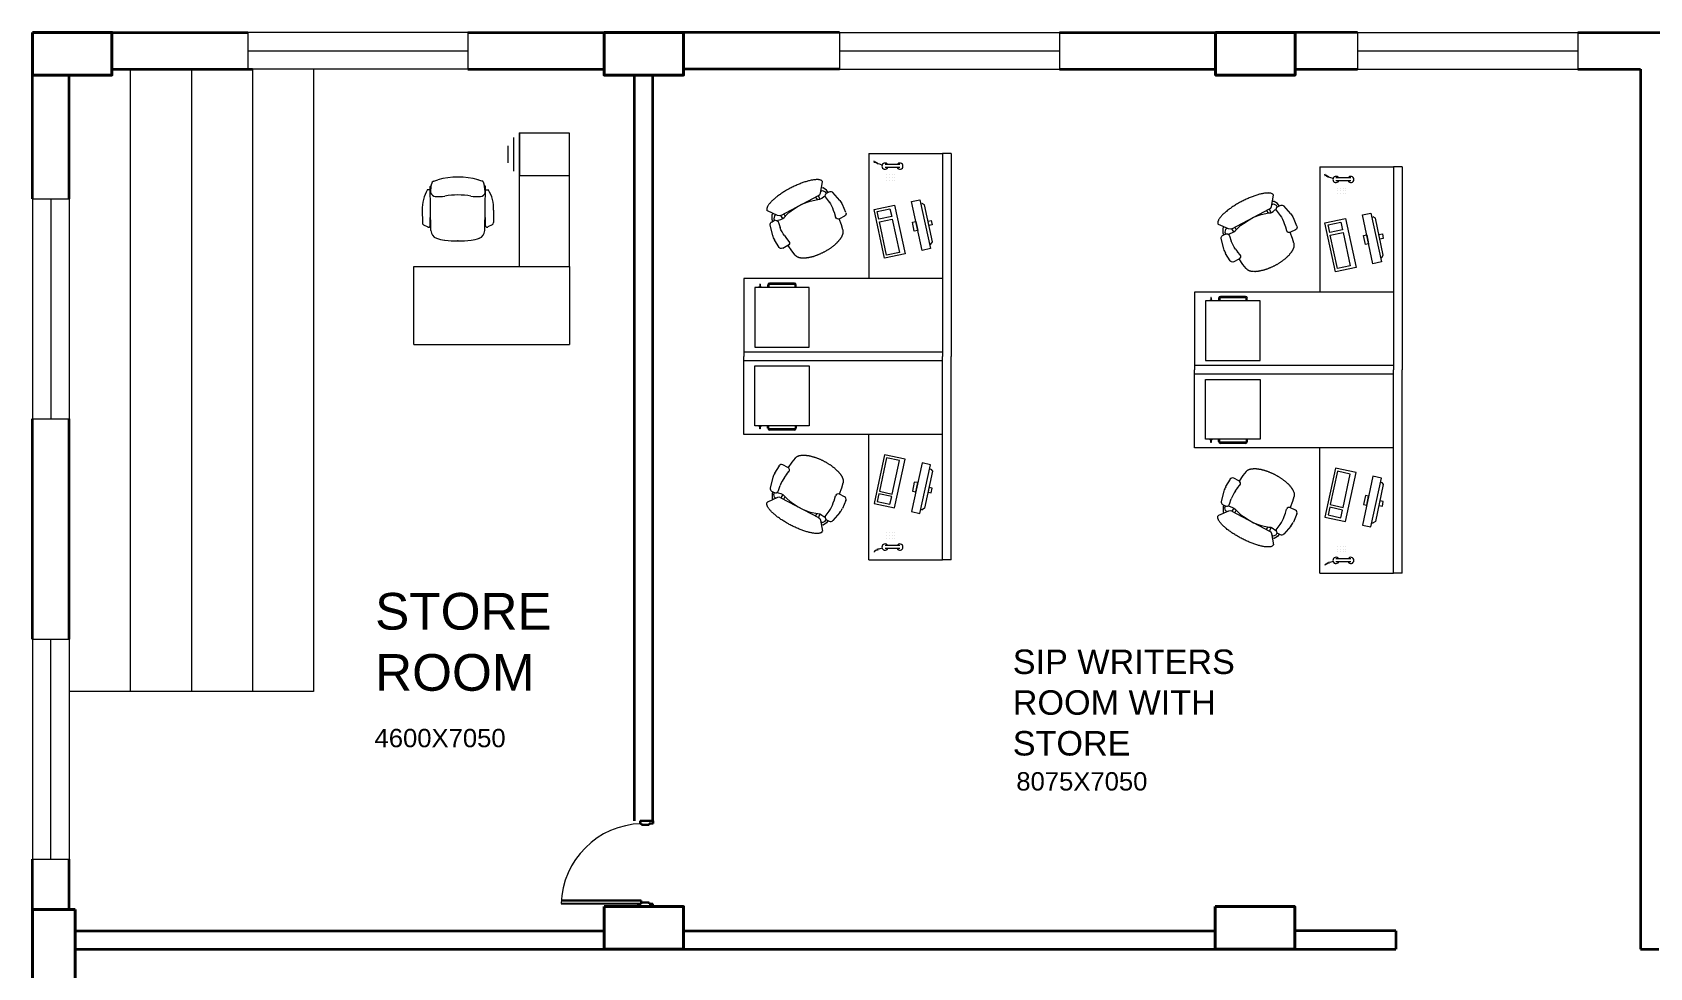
# Model space of a CAD drawing. Header units: millimetres. Extents: x 3079 to 579737, y 1565 to 1161826.
# Drawn here: x 73095 to 86320, y 328583 to 336233 of the extents above; entities that cross this region are included whole.
import ezdxf

# ---------------------------------------------------------------- set-up
doc = ezdxf.new("R2010")
doc.units = ezdxf.units.MM
for name, color, linetype, lineweight in [('1', 7, 'Continuous', 35), ('A_COL', 250, 'Continuous', 40), ('A_ELE1', 250, 'Continuous', 20), ('A_WIN-DOR', 250, 'Continuous', 30), ('IG-Area', 250, 'Continuous', 30), ('SILL', 251, 'Continuous', 18), ('WINDOW', 252, 'Continuous', 15)]:
    doc.layers.add(name, color=color, linetype=linetype, lineweight=lineweight)
doc.layers.add('FURNITURE', color=253, linetype='Continuous', lineweight=5, transparency=0.05)
doc.styles.get("Standard").update_dxf_attribs({"font": 'arial.ttf'})

# ---------------------------------------------------------------- blocks, each defined once
blk = doc.blocks.new('AP00XXXX$0$A$C53421247')
at = {"color": 0}
for p, q in [((82, 595), (83, 598)), ((82, 593), (82, 595)), ((140, 501), (82, 587)), ((83, 598), (85, 600)), ((85, 600), (87, 604)), ((87, 604), (90, 607)), ((90, 607), (92, 609)), ((92, 609), (95, 612)), ((95, 612), (99, 614)), ((99, 614), (103, 617)), ((103, 617), (106, 619)), ((106, 619), (111, 621)), ((111, 621), (115, 624)), ((115, 624), (120, 626)), ((120, 626), (126, 628)), ((126, 628), (132, 630)), ((132, 630), (137, 632)), ((137, 632), (144, 634)), ((144, 634), (149, 636)), ((149, 636), (157, 638)), ((157, 638), (163, 639)), ((163, 639), (170, 641)), ((170, 641), (178, 643)), ((178, 643), (186, 644)), ((186, 644), (194, 646)), ((194, 646), (202, 647)), ((202, 647), (210, 648)), ((210, 648), (219, 649)), ((219, 649), (227, 650)), ((227, 650), (236, 651)), ((236, 651), (245, 652)), ((245, 652), (254, 652)), ((254, 652), (263, 653)), ((263, 653), (273, 653)), ((273, 653), (282, 654)), ((282, 654), (292, 654)), ((292, 654), (302, 654)), ((302, 654), (311, 654)), ((311, 654), (321, 654)), ((321, 654), (331, 654)), ((331, 654), (341, 654)), ((341, 654), (351, 653)), ((351, 653), (361, 653)), ((361, 653), (371, 652)), ((371, 652), (381, 652)), ((381, 652), (390, 651)), ((390, 651), (401, 650)), ((401, 650), (410, 649)), ((410, 649), (420, 648)), ((420, 648), (430, 646)), ((430, 646), (439, 646)), ((439, 646), (449, 644)), ((449, 644), (458, 642)), ((458, 642), (468, 641)), ((468, 641), (477, 639)), ((477, 639), (486, 637)), ((486, 637), (495, 636)), ((495, 636), (504, 634)), ((504, 634), (513, 632)), ((513, 632), (520, 630)), ((520, 630), (529, 627)), ((529, 627), (537, 625)), ((537, 625), (545, 623)), ((545, 623), (552, 620)), ((552, 620), (559, 618)), ((559, 618), (566, 616)), ((566, 616), (573, 614)), ((573, 614), (580, 611)), ((580, 611), (586, 608)), ((586, 608), (592, 605)), ((592, 605), (597, 603)), ((597, 603), (603, 600)), ((603, 600), (608, 597)), ((608, 597), (613, 595)), ((613, 595), (617, 591)), ((617, 591), (621, 588)), ((621, 588), (625, 586)), ((625, 586), (629, 582)), ((7, 368), (36, 460)), ((90, 476), (63, 478)), ((73, 477), (80, 503)), ((80, 503), (99, 534)), ((95, 493), (93, 475)), ((113, 514), (95, 493)), ((99, 534), (115, 538)), ((113, 453), (100, 394)), ((120, 459), (111, 457)), ((127, 514), (113, 514)), ((123, 459), (120, 459)), ((145, 454), (123, 459)), ((134, 510), (127, 514)), ((151, 491), (140, 501)), ((160, 452), (145, 454)), ((165, 488), (151, 491)), ((168, 452), (160, 452)), ((166, 452), (165, 488)), ((550, 463), (165, 488)), ((184, 457), (168, 452)), ((255, 473), (184, 457)), ((195, 486), (192, 459)), ((264, 474), (255, 473)), ((327, 478), (264, 474)), ((373, 474), (327, 478)), ((434, 465), (373, 474)), ((461, 459), (434, 465)), ((496, 446), (461, 459)), ((529, 434), (496, 446)), ((520, 465), (518, 438)), ((545, 430), (550, 463)), ((550, 463), (564, 465)), ((564, 465), (576, 474)), ((576, 474), (643, 549)), ((585, 483), (591, 485)), ((591, 485), (604, 482)), ((604, 482), (620, 461)), ((618, 502), (606, 508)), ((633, 471), (618, 502)), ((620, 461), (621, 444)), ((650, 442), (623, 444)), ((629, 582), (632, 580)), ((632, 580), (635, 576)), ((636, 460), (633, 471)), ((635, 576), (637, 574)), ((638, 443), (636, 460)), ((637, 574), (639, 571)), ((639, 571), (641, 568)), ((641, 568), (642, 565)), ((642, 565), (643, 562)), ((643, 562), (644, 559)), ((644, 559), (645, 556)), ((645, 556), (645, 553)), ((2, 245), (0, 325)), ((97, 312), (98, 282)), ((545, 430), (529, 434)), ((564, 429), (545, 430)), ((588, 432), (564, 429)), ((591, 432), (588, 432)), ((597, 428), (591, 432)), ((595, 413), (600, 364)), ((690, 327), (673, 421)), ((26, 220), (76, 217)), ((83, 159), (80, 217)), ((90, 114), (83, 159)), ((98, 280), (103, 245)), ((588, 250), (580, 218)), ((593, 282), (588, 252)), ((590, 128), (600, 187)), ((602, 186), (655, 183)), ((682, 205), (691, 283)), ((90, 111), (90, 114)), ((90, 110), (90, 111)), ((91, 107), (90, 110)), ((92, 105), (91, 107)), ((92, 102), (92, 105)), ((93, 100), (92, 102)), ((94, 98), (93, 100)), ((95, 96), (94, 98)), ((96, 93), (95, 96)), ((97, 91), (96, 93)), ((99, 89), (97, 91)), ((100, 87), (99, 89)), ((101, 84), (100, 87)), ((103, 82), (101, 84)), ((105, 80), (103, 82)), ((107, 78), (105, 80)), ((109, 76), (107, 78)), ((111, 73), (109, 76)), ((113, 72), (111, 73)), ((116, 69), (113, 72)), ((118, 67), (116, 69)), ((120, 65), (118, 67)), ((123, 63), (120, 65)), ((125, 60), (123, 63)), ((128, 59), (125, 60)), ((132, 57), (128, 59)), ((135, 54), (132, 57)), ((138, 53), (135, 54)), ((141, 51), (138, 53)), ((144, 49), (141, 51)), ((148, 47), (144, 49)), ((151, 45), (148, 47)), ((155, 44), (151, 45)), ((158, 42), (155, 44)), ((162, 40), (158, 42)), ((165, 38), (162, 40)), ((169, 36), (165, 38)), ((173, 34), (169, 36)), ((178, 33), (173, 34)), ((182, 31), (178, 33)), ((186, 30), (182, 31)), ((190, 28), (186, 30)), ((194, 27), (190, 28)), ((199, 25), (194, 27)), ((204, 24), (199, 25)), ((207, 22), (204, 24)), ((212, 21), (207, 22)), ((217, 19), (212, 21)), ((221, 18), (217, 19)), ((226, 17), (221, 18)), ((231, 16), (226, 17)), ((236, 15), (231, 16)), ((241, 14), (236, 15)), ((246, 13), (241, 14)), ((250, 11), (246, 13)), ((256, 10), (250, 11)), ((261, 9), (256, 10)), ((266, 8), (261, 9)), ((271, 8), (266, 8)), ((276, 7), (271, 8)), ((281, 6), (276, 7)), ((287, 5), (281, 6)), ((291, 4), (287, 5)), ((297, 4), (291, 4)), ((302, 4), (297, 4)), ((307, 2), (302, 4)), ((313, 2), (307, 2)), ((318, 2), (313, 2)), ((323, 1), (318, 2)), ((328, 1), (323, 1)), ((334, 1), (328, 1)), ((339, 1), (334, 1)), ((344, 0), (339, 1)), ((350, 1), (344, 0)), ((356, 0), (350, 1)), ((360, 0), (356, 0)), ((366, 0), (360, 0)), ((371, 0), (366, 0)), ((376, 1), (371, 0)), ((382, 0), (376, 1)), ((387, 1), (382, 0)), ((392, 1), (387, 1)), ((397, 1), (392, 1)), ((402, 1), (397, 1)), ((407, 2), (402, 1)), ((412, 2), (407, 2)), ((417, 3), (412, 2)), ((423, 3), (417, 3)), ((427, 4), (423, 3)), ((432, 4), (427, 4)), ((437, 6), (432, 4)), ((442, 6), (437, 6)), ((447, 7), (442, 6)), ((451, 8), (447, 7)), ((455, 9), (451, 8)), ((460, 9), (455, 9)), ((465, 10), (460, 9)), ((469, 12), (465, 10)), ((474, 12), (469, 12)), ((478, 13), (474, 12)), ((482, 15), (478, 13)), ((486, 16), (482, 15)), ((490, 17), (486, 16)), ((494, 18), (490, 17)), ((498, 19), (494, 18)), ((502, 21), (498, 19)), ((506, 22), (502, 21)), ((510, 23), (506, 22)), ((514, 25), (510, 23)), ((517, 27), (514, 25)), ((520, 28), (517, 27)), ((524, 30), (520, 28)), ((528, 31), (524, 30)), ((530, 33), (528, 31)), ((533, 35), (530, 33)), ((537, 36), (533, 35)), ((539, 38), (537, 36)), ((542, 40), (539, 38)), ((545, 42), (542, 40)), ((547, 43), (545, 42)), ((550, 46), (547, 43)), ((552, 47), (550, 46)), ((555, 49), (552, 47)), ((557, 51), (555, 49)), ((559, 53), (557, 51)), ((561, 55), (559, 53)), ((563, 57), (561, 55)), ((565, 59), (563, 57)), ((567, 61), (565, 59)), ((568, 63), (567, 61)), ((569, 65), (568, 63)), ((571, 67), (569, 65)), ((572, 70), (571, 67)), ((573, 71), (572, 70)), ((574, 74), (573, 71)), ((575, 76), (574, 74)), ((576, 78), (575, 76)), ((577, 81), (576, 78)), ((577, 82), (590, 128)), ((577, 82), (577, 81))]:
    blk.add_line(p, q, dxfattribs=at)
for centre, radius, start, end in [((88, 591), 6.35, 164.3929, 214.029), ((60, 452), 25.4, 85.1777, 163.418), ((87, 451), 25.4, 6.3757, 85.1777), ((620, 418), 25.4, 85.208, 169.2349), ((638, 553), 6.35, 318.2555, 357.1149), ((648, 417), 25.4, 9.9024, 85.208), ((153, 324), 152, 163.1174, 179.4456), ((446, 342), 350, 171.2066, 184.7536), ((251, 353), 350, 348.2663, 1.8132), ((620, 418), 25.4, 169.2349, 190.8913), ((539, 300), 152, 353.5743, 9.9024), ((28, 245), 25.4, 180.1777, 266.5099), ((78, 242), 25.4, 266.5099, 4.8356), ((124, 283), 25.4, 182.6801, 187.8199), ((604, 212), 25.4, 165.2, 266.5099), ((563, 256), 25.4, 345.2, 350.3398), ((657, 209), 25.4, 266.5099, 353.5743)]:
    blk.add_arc(centre, radius, start, end, dxfattribs=at)

msp = doc.modelspace()

# ---------------------------------------------------------------- linework, layer by layer
at = {"layer": '1'}
for p, q in [((73095, 334871), (73095, 336233)), ((73095, 336233), (74857, 336233)), ((76657, 336233), (77770, 336233)), ((77770, 336233), (78420, 336233)), ((79695, 336233), (78420, 336233)), ((81495, 336233), (82770, 336233)), ((82770, 336233), (83420, 336233)), ((83932, 336233), (83420, 336233)), ((85732, 336233), (90017, 336233)), ((73745, 335933), (74895, 335933)), ((76657, 335933), (77770, 335933)), ((79695, 335933), (78420, 335933)), ((81495, 335933), (82770, 335933)), ((83420, 335933), (83932, 335933)), ((85732, 335933), (86245, 335933)), ((86245, 335933), (86245, 328733)), ((73395, 334871), (73395, 335883)), ((78020, 329783), (78020, 335883)), ((78170, 329783), (78170, 335883)), ((73095, 331271), (73095, 333071)), ((73395, 331271), (73395, 333071)), ((73095, 327696), (73095, 329471)), ((73395, 329058), (73395, 329471)), ((73445, 328883), (77770, 328883)), ((78420, 328883), (82768, 328883)), ((84245, 328883), (83418, 328883)), ((84245, 328883), (84245, 328733)), ((73445, 328733), (84245, 328733)), ((83093, 328733), (83095, 328733)), ((83093, 328733), (83093, 328733)), ((86245, 328733), (86245, 328733)), ((86245, 328733), (86395, 328733))]:
    msp.add_line(p, q, dxfattribs=at)
at = {"layer": 'A_COL'}
for points in [[(73095, 336233), (73095, 335883), (73745, 335883), (73745, 336233)], [(77770, 336233), (77770, 335883), (78420, 335883), (78420, 336233)], [(82770, 336233), (82770, 335883), (83420, 335883), (83420, 336233)], [(73445, 329058), (73095, 329058), (73095, 328408), (73445, 328408)], [(77770, 329083), (77770, 328733), (78420, 328733), (78420, 329083)], [(82768, 329083), (82768, 328733), (83418, 328733), (83418, 329083)]]:
    msp.add_lwpolyline(points, close=True, dxfattribs=at)
at = {"layer": 'A_ELE1', "transparency": 33554687}
msp.add_arc((78094, 329085), 676, 91.622, 178.1378, dxfattribs=at)
at = {"layer": 'A_WIN-DOR', "transparency": 33554687}
for p, q in [((78066, 329761), (78066, 329783)), ((78075, 329761), (78066, 329761)), ((78139, 329751), (78075, 329751)), ((78171, 329761), (78139, 329761)), ((78139, 329761), (78139, 329751)), ((78074, 329131), (77419, 329133)), ((78074, 329106), (77419, 329107)), ((78065, 329106), (78042, 329106)), ((78065, 329106), (78065, 329083)), ((78065, 329083), (78170, 329083)), ((78138, 329115), (78074, 329115)), ((78138, 329106), (78138, 329115)), ((78170, 329106), (78138, 329106))]:
    msp.add_line(p, q, dxfattribs=at)
at = {"layer": 'A_WIN-DOR'}
for p, q in [((78066, 329783), (78171, 329783)), ((78171, 329783), (78171, 329761)), ((78170, 329106), (78170, 329083))]:
    msp.add_line(p, q, dxfattribs=at)
at = {"layer": 'A_WIN-DOR', "transparency": 33554687}
for points in [[(78075, 329761), (78075, 329751)], [(78074, 329106), (78074, 329131)]]:
    msp.add_lwpolyline(points, dxfattribs=at)
at = {"layer": 'FURNITURE'}
for p, q in [((73895, 335933), (73895, 330842)), ((74395, 335933), (74395, 330842)), ((74895, 335933), (74895, 330842)), ((75395, 335933), (75395, 330842)), ((77078, 334317), (77078, 335409)), ((77078, 335409), (77078, 335062)), ((77488, 335409), (77078, 335409)), ((77488, 335409), (77078, 335409)), ((77488, 334317), (77488, 335409)), ((76986, 335166), (76986, 335305)), ((77032, 335097), (77032, 335374)), ((79936, 335243), (80538, 335243)), ((79936, 335243), (79936, 334219)), ((79982, 335166), (79978, 335181)), ((79992, 335162), (79987, 335176)), ((80002, 335157), (79997, 335171)), ((80012, 335152), (80007, 335166)), ((80044, 335148), (80016, 335157)), ((80189, 335152), (80068, 335152)), ((80189, 335127), (80068, 335127)), ((80538, 335243), (80538, 333581)), ((80608, 335243), (80538, 335243)), ((80608, 335243), (80608, 333581)), ((80608, 335243), (80608, 333581)), ((83623, 335133), (84225, 335133)), ((83623, 335133), (83623, 334109)), ((84225, 335133), (84225, 333472)), ((84296, 335133), (84225, 335133)), ((84296, 335133), (84296, 333472)), ((84296, 335133), (84296, 333472)), ((76350, 334912), (76359, 334992)), ((76379, 335017), (76410, 335027)), ((76770, 335017), (76739, 335027)), ((76800, 334912), (76790, 334992)), ((77078, 335062), (77488, 335062)), ((80080, 335069), (80080, 335069)), ((80080, 335046), (80080, 335046)), ((80080, 335023), (80080, 335023)), ((80102, 335069), (80102, 335069)), ((80102, 335046), (80102, 335046)), ((80102, 335023), (80102, 335023)), ((80125, 335069), (80125, 335069)), ((80125, 335046), (80125, 335046)), ((80125, 335023), (80125, 335023)), ((80148, 335069), (80148, 335069)), ((80148, 335046), (80148, 335046)), ((80148, 335023), (80148, 335023)), ((83670, 335057), (83665, 335072)), ((83680, 335052), (83675, 335067)), ((83689, 335047), (83684, 335062)), ((83699, 335042), (83694, 335057)), ((83731, 335039), (83704, 335047)), ((83876, 335042), (83755, 335042)), ((83876, 335018), (83755, 335018)), ((76349, 334946), (76326, 334946)), ((76349, 334973), (76359, 334984)), ((76354, 334612), (76349, 334973)), ((76800, 334973), (76791, 334984)), ((76796, 334612), (76800, 334973)), ((76800, 334946), (76823, 334946)), ((83767, 334959), (83767, 334959)), ((83767, 334937), (83767, 334937)), ((83767, 334914), (83767, 334914)), ((83790, 334959), (83790, 334959)), ((83790, 334937), (83790, 334937)), ((83790, 334914), (83790, 334914)), ((83813, 334959), (83813, 334959)), ((83813, 334937), (83813, 334937)), ((83813, 334914), (83813, 334914)), ((83835, 334959), (83835, 334959)), ((83835, 334937), (83835, 334937)), ((83835, 334914), (83835, 334914)), ((76283, 334779), (76284, 334677)), ((76348, 334650), (76351, 334792)), ((76801, 334650), (76798, 334792)), ((76866, 334779), (76865, 334677)), ((79978, 334784), (80146, 334820)), ((80063, 334385), (79978, 334784)), ((80003, 334767), (80108, 334790)), ((80017, 334704), (80003, 334767)), ((80122, 334727), (80017, 334704)), ((80108, 334790), (80122, 334727)), ((80146, 334820), (80231, 334421)), ((80360, 334831), (80372, 334833)), ((80390, 334822), (80372, 334833)), ((80455, 334519), (80390, 334822)), ((76293, 334659), (76329, 334641)), ((76856, 334659), (76820, 334641)), ((80021, 334683), (80126, 334706)), ((80080, 334410), (80021, 334683)), ((80126, 334706), (80185, 334433)), ((83665, 334674), (83833, 334710)), ((83750, 334275), (83665, 334674)), ((83690, 334658), (83795, 334680)), ((83704, 334595), (83690, 334658)), ((83809, 334617), (83704, 334595)), ((83708, 334574), (83813, 334596)), ((83795, 334680), (83809, 334617)), ((83813, 334596), (83872, 334323)), ((83833, 334710), (83919, 334311)), ((84047, 334721), (84060, 334724)), ((84078, 334712), (84060, 334724)), ((84142, 334410), (84078, 334712)), ((80431, 334499), (80443, 334501)), ((80443, 334501), (80455, 334519)), ((83767, 334301), (83708, 334574)), ((80231, 334421), (80063, 334385)), ((80185, 334433), (80080, 334410)), ((84119, 334389), (84131, 334392)), ((84131, 334392), (84142, 334410)), ((76214, 334317), (77488, 334317)), ((76214, 333681), (76214, 334317)), ((77488, 334317), (77488, 333681)), ((80538, 334219), (78912, 334219)), ((78912, 334219), (78912, 333581)), ((83919, 334311), (83750, 334275)), ((83872, 334323), (83767, 334301)), ((79036, 334149), (79033, 334148)), ((79034, 334147), (79033, 334148)), ((79057, 334148), (79033, 334148)), ((79057, 334147), (79034, 334147)), ((79036, 334149), (79036, 334149)), ((79054, 334149), (79036, 334149)), ((79055, 334149), (79036, 334149)), ((79047, 334174), (79044, 334174)), ((79044, 334174), (79044, 334171)), ((79044, 334173), (79044, 334171)), ((79044, 334173), (79044, 334173)), ((79044, 334171), (79044, 334158)), ((79044, 334171), (79044, 334158)), ((79047, 334171), (79044, 334171)), ((79047, 334166), (79044, 334166)), ((79044, 334165), (79044, 334165)), ((79044, 334158), (79044, 334156)), ((79044, 334158), (79044, 334155)), ((79044, 334156), (79044, 334156)), ((79047, 334155), (79044, 334155)), ((79044, 334155), (79044, 334154)), ((79044, 334154), (79044, 334150)), ((79046, 334173), (79046, 334171)), ((79047, 334173), (79046, 334173)), ((79046, 334171), (79046, 334158)), ((79047, 334165), (79046, 334165)), ((79046, 334158), (79046, 334156)), ((79047, 334156), (79046, 334156)), ((79047, 334171), (79047, 334174)), ((79047, 334158), (79047, 334171)), ((79047, 334155), (79047, 334158)), ((79047, 334154), (79047, 334155)), ((79047, 334150), (79047, 334154)), ((79054, 334149), (79054, 334149)), ((79055, 334149), (79057, 334148)), ((79057, 334147), (79057, 334148)), ((79107, 334167), (79107, 334147)), ((79107, 334147), (79107, 334147)), ((79118, 334167), (79118, 334147)), ((79118, 334147), (79118, 334147)), ((79327, 334182), (79123, 334182)), ((79327, 334172), (79123, 334172)), ((79332, 334147), (79332, 334167)), ((79332, 334147), (79332, 334147)), ((79342, 334147), (79342, 334167)), ((79342, 334147), (79342, 334147)), ((84225, 334109), (82599, 334109)), ((82599, 334109), (82599, 333472)), ((82734, 334064), (82732, 334064)), ((82732, 334064), (82732, 334061)), ((82732, 334063), (82732, 334061)), ((82732, 334063), (82732, 334063)), ((82734, 334061), (82734, 334064)), ((82734, 334063), (82734, 334061)), ((82734, 334063), (82734, 334063)), ((83015, 334073), (82810, 334073)), ((82723, 334039), (82721, 334038)), ((82721, 334038), (82721, 334038)), ((82745, 334038), (82721, 334038)), ((82745, 334038), (82721, 334038)), ((82742, 334039), (82723, 334039)), ((82724, 334040), (82724, 334039)), ((82742, 334040), (82724, 334040)), ((82734, 334062), (82732, 334062)), ((82732, 334061), (82732, 334048)), ((82732, 334061), (82732, 334048)), ((82734, 334057), (82732, 334057)), ((82732, 334056), (82732, 334056)), ((82732, 334048), (82732, 334046)), ((82732, 334048), (82732, 334045)), ((82732, 334046), (82732, 334046)), ((82732, 334045), (82732, 334040)), ((82734, 334045), (82732, 334045)), ((82732, 334045), (82732, 334045)), ((82734, 334061), (82734, 334048)), ((82734, 334048), (82734, 334061)), ((82734, 334056), (82734, 334056)), ((82734, 334048), (82734, 334046)), ((82734, 334045), (82734, 334048)), ((82734, 334046), (82734, 334046)), ((82734, 334040), (82734, 334045)), ((82734, 334045), (82734, 334045)), ((82742, 334040), (82742, 334039)), ((82742, 334039), (82745, 334038)), ((82745, 334038), (82745, 334038)), ((82795, 334058), (82795, 334038)), ((82795, 334038), (82795, 334038)), ((82805, 334058), (82805, 334038)), ((82805, 334038), (82805, 334038)), ((83015, 334063), (82810, 334063)), ((83020, 334038), (83020, 334058)), ((83020, 334038), (83020, 334038)), ((83030, 334038), (83030, 334058)), ((83030, 334038), (83030, 334038)), ((76214, 333681), (77488, 333681)), ((80538, 333616), (78912, 333616)), ((78912, 332944), (78912, 333581)), ((80538, 333546), (78912, 333546)), ((80538, 331920), (80538, 333581)), ((80538, 331920), (80538, 333581)), ((80608, 331920), (80608, 333581)), ((80608, 331920), (80608, 333581)), ((80608, 331920), (80608, 333581)), ((84225, 333507), (82599, 333507)), ((82599, 332834), (82599, 333472)), ((84225, 333437), (82599, 333437)), ((84225, 331810), (84225, 333472)), ((84225, 331810), (84225, 333472)), ((84296, 331810), (84296, 333472)), ((84296, 331810), (84296, 333472)), ((84296, 331810), (84296, 333472)), ((79034, 333015), (79033, 333015)), ((79036, 333014), (79033, 333015)), ((79057, 333015), (79033, 333015)), ((79057, 333015), (79034, 333015)), ((79036, 333013), (79036, 333014)), ((79055, 333014), (79036, 333014)), ((79054, 333013), (79036, 333013)), ((79044, 333008), (79044, 333013)), ((79044, 333005), (79044, 333008)), ((79047, 333008), (79044, 333008)), ((79044, 333008), (79044, 333008)), ((79044, 333005), (79044, 333007)), ((79044, 333007), (79044, 333007)), ((79046, 333005), (79046, 333007)), ((79047, 333007), (79046, 333007)), ((79047, 333013), (79047, 333008)), ((79047, 333008), (79047, 333005)), ((79047, 333008), (79047, 333008)), ((79054, 333013), (79054, 333014)), ((79055, 333014), (79057, 333015)), ((79057, 333015), (79057, 333015)), ((79107, 332995), (79107, 333015)), ((79107, 333015), (79107, 333015)), ((79118, 332995), (79118, 333015)), ((79118, 333015), (79118, 333015)), ((79332, 333015), (79332, 332995)), ((79332, 333015), (79332, 333015)), ((79342, 333015), (79342, 332995)), ((79342, 333015), (79342, 333015)), ((80538, 332944), (78912, 332944)), ((79044, 332992), (79044, 333005)), ((79044, 332992), (79044, 333005)), ((79044, 332997), (79044, 332997)), ((79047, 332996), (79044, 332996)), ((79044, 332990), (79044, 332992)), ((79044, 332989), (79044, 332992)), ((79047, 332991), (79044, 332991)), ((79044, 332990), (79044, 332990)), ((79047, 332989), (79044, 332989)), ((79046, 332992), (79046, 333005)), ((79047, 332997), (79046, 332997)), ((79046, 332990), (79046, 332992)), ((79047, 332990), (79046, 332990)), ((79047, 333005), (79047, 332992)), ((79047, 332992), (79047, 332989)), ((79327, 332990), (79123, 332990)), ((79327, 332980), (79123, 332980)), ((79936, 331920), (79936, 332944)), ((82721, 332906), (82721, 332905)), ((82745, 332906), (82721, 332906)), ((82723, 332904), (82721, 332905)), ((82745, 332905), (82721, 332905)), ((82742, 332904), (82723, 332904)), ((82724, 332904), (82724, 332904)), ((82742, 332904), (82724, 332904)), ((82732, 332899), (82732, 332903)), ((82732, 332898), (82732, 332899)), ((82732, 332895), (82732, 332898)), ((82734, 332898), (82732, 332898)), ((82732, 332895), (82732, 332897)), ((82732, 332897), (82732, 332897)), ((82732, 332882), (82732, 332895)), ((82732, 332882), (82732, 332895)), ((82732, 332888), (82732, 332888)), ((82734, 332887), (82732, 332887)), ((82734, 332882), (82732, 332882)), ((82732, 332880), (82732, 332882)), ((82732, 332879), (82732, 332882)), ((82732, 332880), (82732, 332880)), ((82734, 332879), (82732, 332879)), ((82734, 332903), (82734, 332899)), ((82734, 332899), (82734, 332898)), ((82734, 332898), (82734, 332895)), ((82734, 332895), (82734, 332897)), ((82734, 332897), (82734, 332897)), ((82734, 332882), (82734, 332895)), ((82734, 332895), (82734, 332882)), ((82734, 332888), (82734, 332888)), ((82734, 332880), (82734, 332882)), ((82734, 332882), (82734, 332879)), ((82734, 332880), (82734, 332880)), ((82742, 332904), (82745, 332905)), ((82742, 332904), (82742, 332904)), ((82745, 332906), (82745, 332905)), ((82795, 332886), (82795, 332906)), ((82795, 332906), (82795, 332906)), ((82805, 332886), (82805, 332906)), ((82805, 332906), (82805, 332906)), ((83015, 332881), (82810, 332881)), ((83020, 332906), (83020, 332886)), ((83020, 332906), (83020, 332906)), ((83030, 332906), (83030, 332886)), ((83030, 332906), (83030, 332906)), ((80063, 332778), (79978, 332379)), ((80080, 332752), (80021, 332479)), ((80231, 332742), (80063, 332778)), ((80185, 332730), (80080, 332752)), ((80146, 332343), (80231, 332742)), ((84225, 332834), (82599, 332834)), ((83015, 332871), (82810, 332871)), ((83623, 331810), (83623, 332834)), ((80126, 332457), (80185, 332730)), ((80455, 332643), (80390, 332341)), ((80431, 332664), (80443, 332661)), ((80443, 332661), (80455, 332643)), ((83750, 332668), (83665, 332269)), ((83767, 332643), (83708, 332370)), ((83919, 332632), (83750, 332668)), ((83872, 332620), (83767, 332643)), ((83813, 332347), (83872, 332620)), ((83833, 332233), (83919, 332632)), ((80021, 332479), (80126, 332457)), ((84142, 332534), (84078, 332231)), ((84119, 332554), (84131, 332552)), ((84131, 332552), (84142, 332534)), ((79978, 332379), (80146, 332343)), ((80017, 332458), (80003, 332395)), ((80003, 332395), (80108, 332373)), ((80122, 332436), (80017, 332458)), ((80108, 332373), (80122, 332436)), ((83704, 332349), (83690, 332286)), ((83809, 332326), (83704, 332349)), ((83708, 332370), (83813, 332347)), ((80360, 332332), (80372, 332329)), ((80390, 332341), (80372, 332329)), ((83665, 332269), (83833, 332233)), ((83690, 332286), (83795, 332263)), ((83795, 332263), (83809, 332326)), ((84047, 332222), (84060, 332220)), ((84078, 332231), (84060, 332220)), ((80080, 332139), (80080, 332139)), ((80080, 332116), (80080, 332116)), ((80080, 332094), (80080, 332094)), ((80102, 332139), (80102, 332139)), ((80102, 332116), (80102, 332116)), ((80102, 332094), (80102, 332094)), ((80125, 332139), (80125, 332139)), ((80125, 332116), (80125, 332116)), ((80125, 332094), (80125, 332094)), ((80148, 332139), (80148, 332139)), ((80148, 332116), (80148, 332116)), ((80148, 332094), (80148, 332094)), ((79982, 331996), (79978, 331981)), ((79992, 332001), (79987, 331986)), ((80002, 332006), (79997, 331991)), ((80012, 332011), (80007, 331996)), ((80044, 332014), (80016, 332006)), ((80189, 332035), (80068, 332035)), ((80189, 332011), (80068, 332011)), ((83767, 332030), (83767, 332030)), ((83767, 332007), (83767, 332007)), ((83767, 331984), (83767, 331984)), ((83790, 332030), (83790, 332030)), ((83790, 332007), (83790, 332007)), ((83790, 331984), (83790, 331984)), ((83813, 332030), (83813, 332030)), ((83813, 332007), (83813, 332007)), ((83813, 331984), (83813, 331984)), ((83835, 332030), (83835, 332030)), ((83835, 332007), (83835, 332007)), ((83835, 331984), (83835, 331984)), ((79936, 331920), (80538, 331920)), ((80608, 331920), (80538, 331920)), ((83670, 331887), (83665, 331872)), ((83680, 331891), (83675, 331877)), ((83689, 331896), (83684, 331882)), ((83699, 331901), (83694, 331887)), ((83731, 331905), (83704, 331896)), ((83876, 331926), (83755, 331926)), ((83876, 331901), (83755, 331901)), ((83623, 331810), (84225, 331810)), ((84296, 331810), (84225, 331810)), ((75395, 330842), (73395, 330842))]:
    msp.add_line(p, q, dxfattribs=at)
for points in [[(80370, 334450), (80284, 334849), (80353, 334864), (80438, 334465)], [(84057, 334341), (83972, 334740), (84040, 334755), (84126, 334356)], [(80307, 334607), (80292, 334681), (80319, 334687), (80335, 334613)], [(80427, 334652), (80419, 334689), (80446, 334695), (80454, 334658)], [(83995, 334497), (83979, 334572), (84006, 334578), (84022, 334503)], [(84114, 334542), (84106, 334579), (84134, 334585), (84141, 334548)], [(79448, 333658), (79448, 334147), (79002, 334147), (79002, 333658)], [(83136, 333548), (83136, 334038), (82689, 334038), (82689, 333548)], [(79448, 333505), (79448, 333015), (79002, 333015), (79002, 333505)], [(83136, 333395), (83136, 332906), (82689, 332906), (82689, 333395)], [(80370, 332712), (80284, 332313), (80353, 332298), (80438, 332697)], [(80307, 332555), (80292, 332481), (80319, 332475), (80335, 332550)], [(80427, 332511), (80419, 332473), (80446, 332468), (80454, 332505)], [(84057, 332603), (83972, 332203), (84040, 332189), (84126, 332588)], [(83995, 332446), (83979, 332372), (84006, 332366), (84022, 332440)], [(84114, 332401), (84106, 332364), (84134, 332358), (84141, 332395)]]:
    msp.add_lwpolyline(points, close=True, dxfattribs=at)
for centre, radius, start, end in [((80068, 335139), 25.4, 28.4915, 331.5085), ((80189, 335139), 25.4, 208.4915, 151.5085), ((76388, 334991), 28.4, 108.152, 177.2969), ((76575, 334421), 628, 74.8107, 105.1893), ((76761, 334991), 28.4, 2.7031, 71.848), ((83755, 335030), 25.4, 28.4915, 331.5085), ((83876, 335030), 25.4, 208.4915, 151.5085), ((76571, 334794), 288, 148.0573, 182.9695), ((76394, 334936), 45.2, 199.5385, 265.4123), ((76394, 334936), 45.2, 199.5385, 265.4123), ((76415, 335208), 318, 265.4109, 279.5754), ((76575, 334262), 641, 80.4247, 99.5753), ((76734, 335208), 318, 260.4246, 274.5891), ((76756, 334936), 45.2, 274.5877, 340.4615), ((76579, 334794), 288, 357.0305, 31.9427), ((76302, 334674), 17.9, 171.6738, 242.8287), ((76336, 334651), 12.2, 236.5756, 356.1283), ((76428, 334617), 74.1, 184.1914, 247.2111), ((76721, 334617), 74.1, 292.7889, 355.8086), ((76813, 334651), 12.2, 183.8717, 303.4244), ((76848, 334674), 17.9, 297.1713, 8.3262), ((76473, 334707), 174, 244.7303, 267.8371), ((76575, 335607), 1080, 264.2714, 275.7286), ((76676, 334707), 174, 272.1629, 295.2697), ((79045, 334109), 41.2, 91.6492, 102.6804), ((79045, 334109), 40.9, 88.3384, 91.6616), ((79045, 334109), 41.2, 77.3196, 88.3508), ((79123, 334167), 15.1, 90, 180), ((79123, 334167), 5.02, 90, 180), ((79327, 334167), 15.1, 0, 90), ((79327, 334167), 5.02, 0, 90), ((82810, 334058), 15.1, 90, 180), ((83015, 334058), 15.1, 0, 90), ((82733, 334000), 41.2, 91.6492, 102.6804), ((82733, 334000), 40.9, 88.3384, 91.6616), ((82733, 334000), 41.2, 77.3196, 88.3508), ((82810, 334058), 5.02, 90, 180), ((83015, 334058), 5.02, 0, 90), ((79045, 333053), 41.2, 257.3196, 268.3508), ((79045, 333053), 40.9, 268.3384, 271.6616), ((79045, 333053), 41.2, 271.6492, 282.6804), ((79123, 332995), 15.1, 180, 270), ((79123, 332995), 5.02, 180, 270), ((79327, 332995), 15.1, 270, 0), ((79327, 332995), 5.02, 270, 0), ((82733, 332944), 41.2, 257.3196, 268.3508), ((82733, 332944), 40.9, 268.3384, 271.6616), ((82733, 332944), 41.2, 271.6492, 282.6804), ((82810, 332886), 15.1, 180, 270), ((82810, 332886), 5.02, 180, 270), ((83015, 332886), 15.1, 270, 0), ((83015, 332886), 5.02, 270, 0), ((80068, 332023), 25.4, 28.4915, 331.5085), ((80189, 332023), 25.4, 208.4915, 151.5085), ((83755, 331914), 25.4, 28.4915, 331.5085), ((83876, 331914), 25.4, 208.4915, 151.5085)]:
    msp.add_arc(centre, radius, start, end, dxfattribs=at)
for p in [(77078, 335409), (77078, 335062), (76575, 334527)]:
    msp.add_point(p, dxfattribs=at)
at = {"layer": 'SILL'}
for p, q in [((76657, 336233), (74857, 336233)), ((79695, 336233), (81495, 336233)), ((83932, 336233), (85732, 336233)), ((76657, 335933), (74857, 335933)), ((79695, 335933), (81495, 335933)), ((83932, 335933), (85732, 335933)), ((73095, 334871), (73095, 333071)), ((73395, 334871), (73395, 333071)), ((73095, 331271), (73095, 329471)), ((73395, 331271), (73395, 329471))]:
    msp.add_line(p, q, dxfattribs=at)
at = {"layer": 'WINDOW'}
for p, q in [((74857, 336233), (74857, 335933)), ((76657, 336233), (76657, 335933)), ((79695, 336233), (79695, 335933)), ((81495, 336233), (81495, 335933)), ((83932, 336233), (83932, 335933)), ((85732, 336233), (85732, 335933)), ((74857, 336083), (76657, 336083)), ((79695, 336083), (81495, 336083)), ((83932, 336083), (85732, 336083)), ((73095, 334871), (73395, 334871)), ((73245, 334871), (73245, 333071)), ((73095, 333071), (73395, 333071)), ((73095, 331271), (73395, 331271)), ((73245, 329471), (73245, 331271)), ((73095, 329471), (73395, 329471))]:
    msp.add_line(p, q, dxfattribs=at)

# ---------------------------------------------------------------- block references
at = {"layer": 'FURNITURE'}
for p, xscale, yscale, zscale, rotation in [((79839, 334557), -0.9034715759433986, 0.9034715759433986, 0.9034715759433986, 24.09177462783687), ((83527, 334447), -0.9034715759433986, 0.9034715759433986, 0.9034715759433986, 24.09177462783687), ((79839, 332606), 0.903471576034104, 0.903471576034104, 0.903471576034104, 155.9082253592925), ((83527, 332496), 0.903471576034104, 0.903471576034104, 0.903471576034104, 155.9082253592925)]:
    msp.add_blockref('AP00XXXX$0$A$C53421247', p, dxfattribs=dict(at, xscale=xscale, yscale=yscale, zscale=zscale, rotation=rotation))

# ---------------------------------------------------------------- texts
at = {"layer": 'IG-Area', "attachment_point": 1}
for s, insert, char_height in [('STORE \\PROOM', (75898, 331648), 300), ('SIP WRITERS \\PROOM WITH \\PSTORE', (81112, 331185), 200), ('4600X7050', (75893, 330536), 150), ('8075X7050', (81141, 330182), 150)]:
    msp.add_mtext_dynamic_manual_height_columns(s, width=38356.19, gutter_width=12.5, heights=[0], dxfattribs=dict(at, insert=insert, char_height=char_height))

doc.saveas('drawing.dxf')
